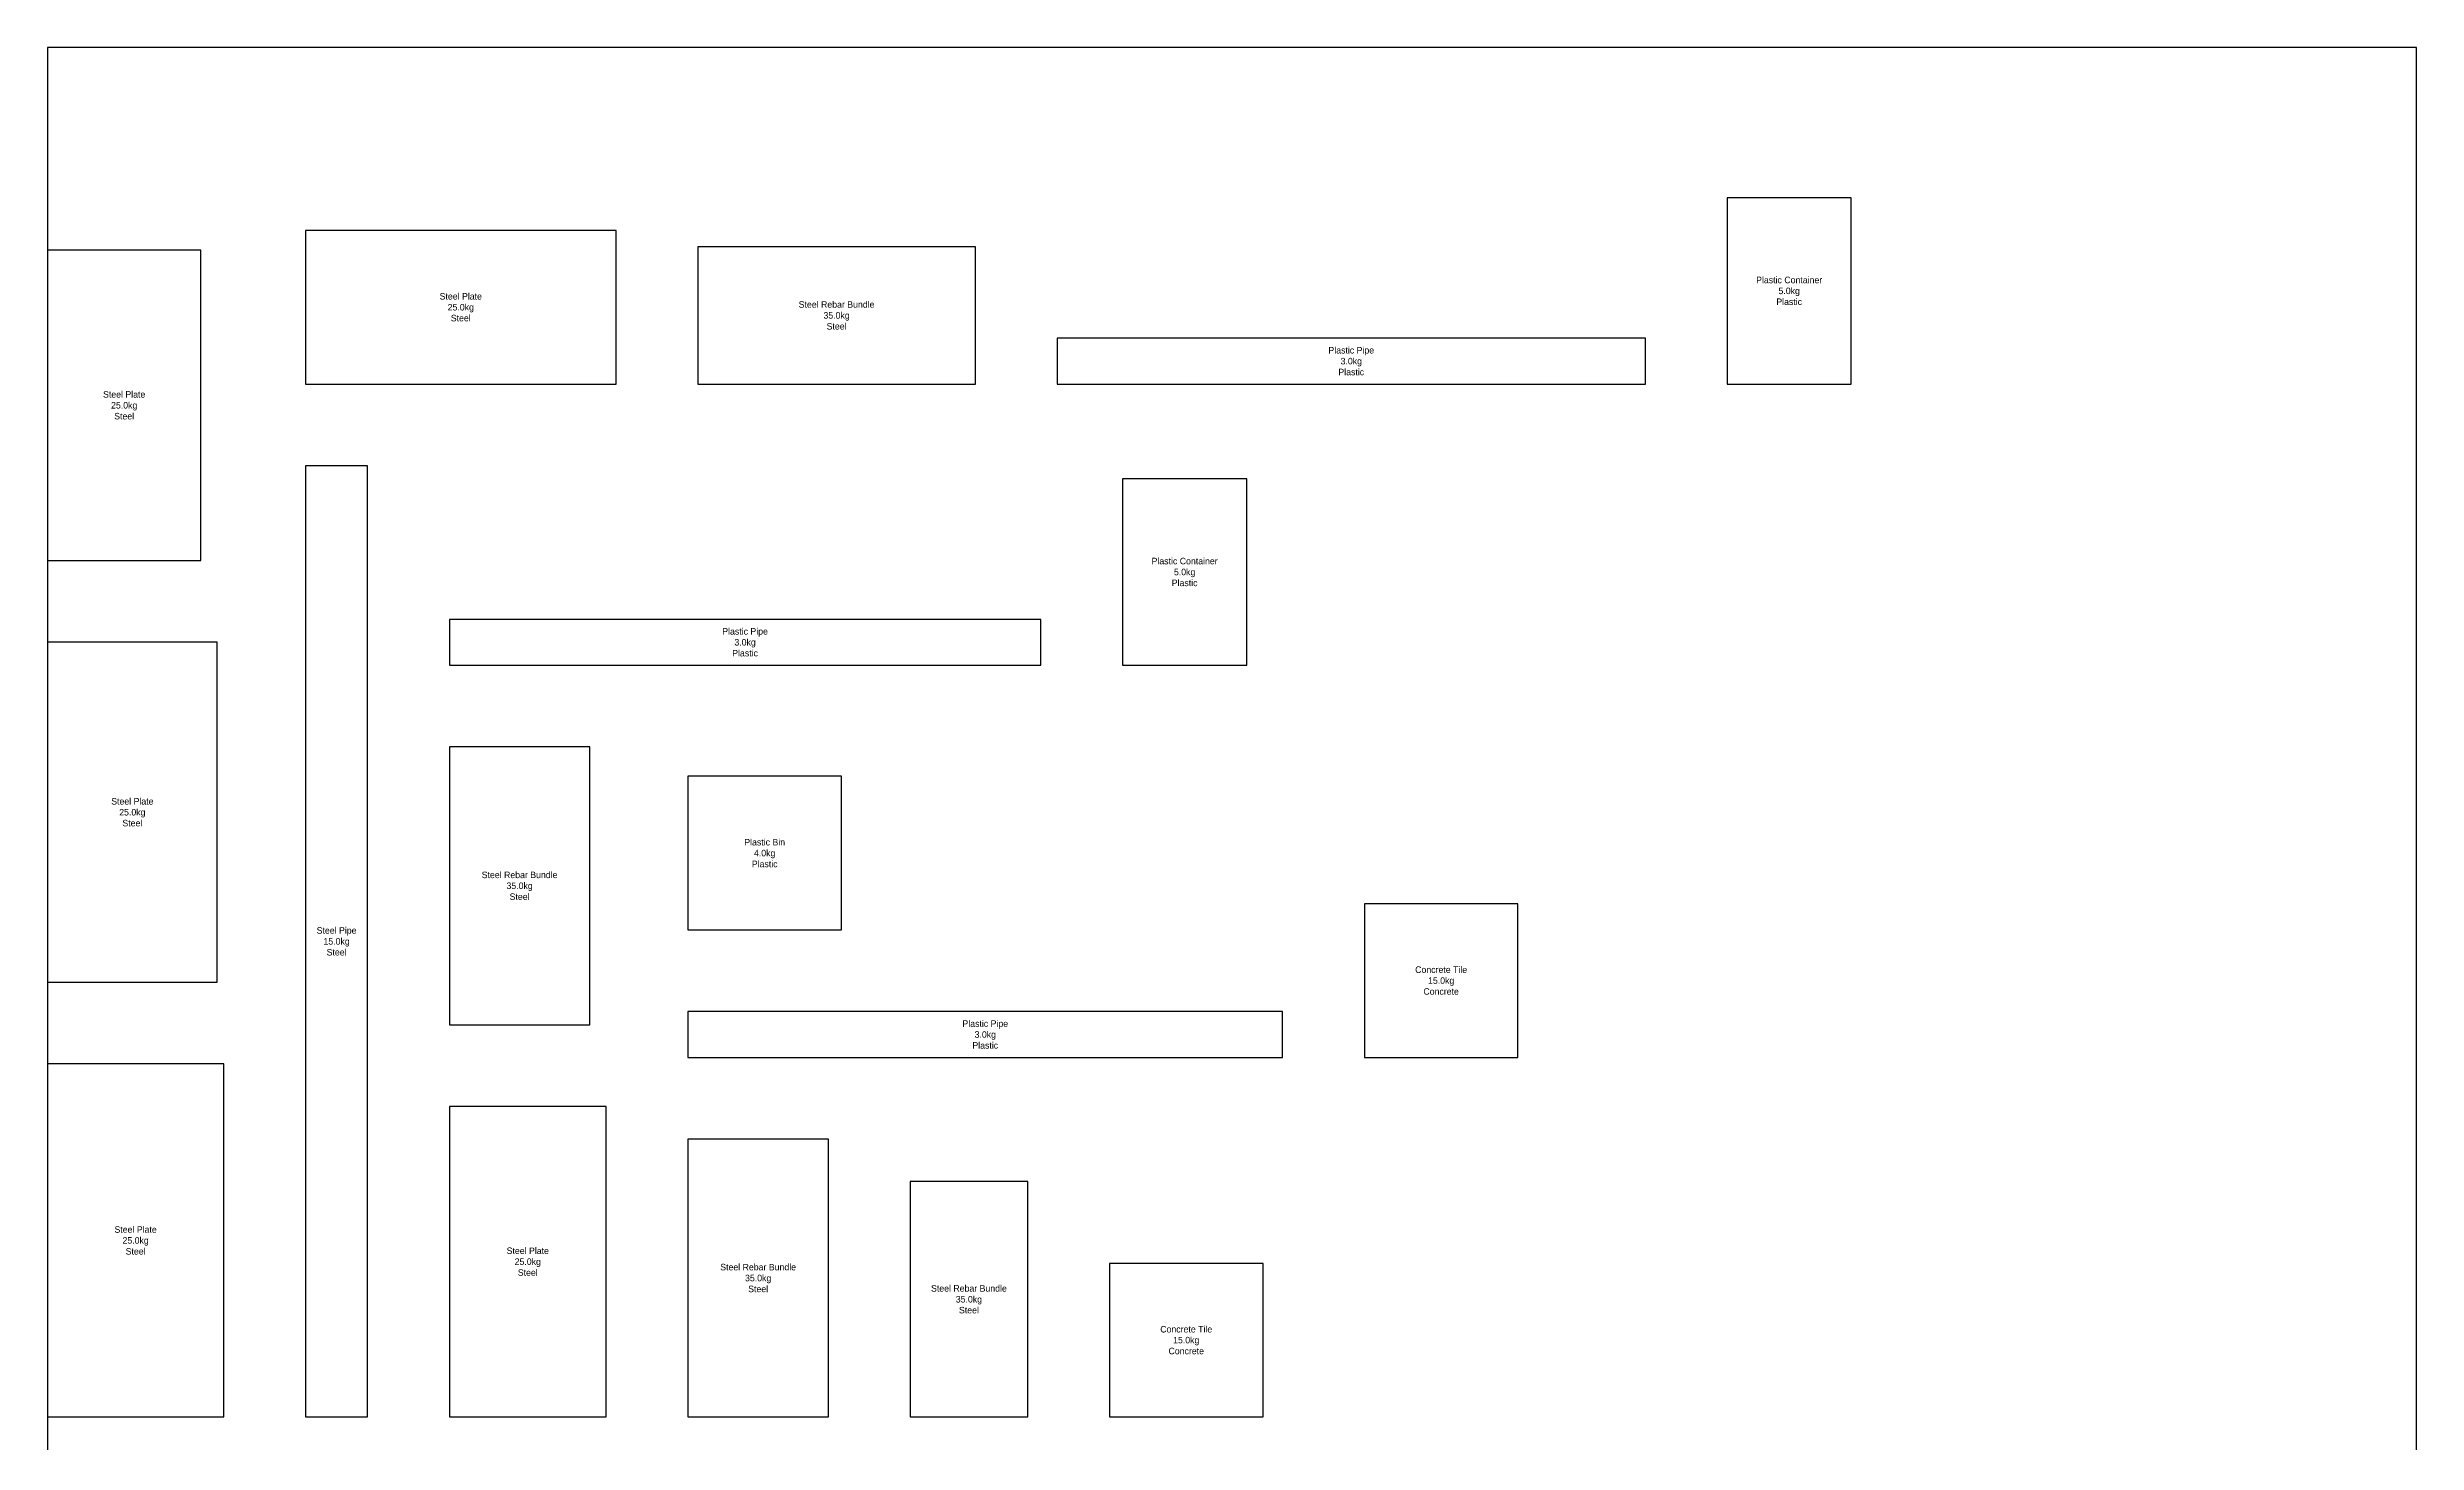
# Model space of a CAD drawing. Header units: metres. Extents: x 0 to 725, y 0 to 5950.
# Drawn here: x 0 to 725, y 5523 to 5950 of the extents above; entities that cross this region are included whole.
import ezdxf

# ---------------------------------------------------------------- set-up
doc = ezdxf.new("R2010")
doc.units = ezdxf.units.M

msp = doc.modelspace()

# ---------------------------------------------------------------- linework, layer by layer
for points in [[(0, 4500), (725, 4500), (725, 5950), (0, 5950), (0, 4500)], [(514, 5847), (552, 5847), (552, 5904), (514, 5904), (514, 5847)], [(0, 5793), (47, 5793), (47, 5888), (0, 5888), (0, 5793)], [(79, 5847), (174, 5847), (174, 5894), (79, 5894), (79, 5847)], [(199, 5847), (284, 5847), (284, 5889), (199, 5889), (199, 5847)], [(309, 5847), (489, 5847), (489, 5861), (309, 5861), (309, 5847)], [(79, 5531), (98, 5531), (98, 5822), (79, 5822), (79, 5531)], [(329, 5761), (367, 5761), (367, 5818), (329, 5818), (329, 5761)], [(123, 5761), (304, 5761), (304, 5775), (123, 5775), (123, 5761)], [(0, 5664), (52, 5664), (52, 5768), (0, 5768), (0, 5664)], [(123, 5651), (166, 5651), (166, 5736), (123, 5736), (123, 5651)], [(196, 5680), (243, 5680), (243, 5727), (196, 5727), (196, 5680)], [(403, 5641), (450, 5641), (450, 5688), (403, 5688), (403, 5641)], [(196, 5641), (378, 5641), (378, 5655), (196, 5655), (196, 5641)], [(0, 5531), (54, 5531), (54, 5639), (0, 5639), (0, 5531)], [(123, 5531), (171, 5531), (171, 5626), (123, 5626), (123, 5531)], [(196, 5531), (239, 5531), (239, 5616), (196, 5616), (196, 5531)], [(264, 5531), (300, 5531), (300, 5603), (264, 5603), (264, 5531)], [(325, 5531), (372, 5531), (372, 5578), (325, 5578), (325, 5531)]]:
    msp.add_lwpolyline(points, close=True)

# ---------------------------------------------------------------- texts
at = {"char_height": 2, "attachment_point": 5}
for s, insert in [('Plastic Container\\P5.0kg\\PPlastic', (533, 5875.5)), ('Steel Plate\\P25.0kg\\PSteel', (126.5, 5870.5)), ('Steel Rebar Bundle\\P35.0kg\\PSteel', (241.5, 5868)), ('Plastic Pipe\\P3.0kg\\PPlastic', (399, 5854)), ('Steel Plate\\P25.0kg\\PSteel', (23.5, 5840.5)), ('Plastic Container\\P5.0kg\\PPlastic', (348, 5789.5)), ('Plastic Pipe\\P3.0kg\\PPlastic', (213.5, 5768)), ('Steel Plate\\P25.0kg\\PSteel', (26, 5716)), ('Plastic Bin\\P4.0kg\\PPlastic', (219.5, 5703.5)), ('Steel Rebar Bundle\\P35.0kg\\PSteel', (144.5, 5693.5)), ('Steel Pipe\\P15.0kg\\PSteel', (88.5, 5676.5)), ('Concrete Tile\\P15.0kg\\PConcrete', (426.5, 5664.5)), ('Plastic Pipe\\P3.0kg\\PPlastic', (287, 5648)), ('Steel Plate\\P25.0kg\\PSteel', (27, 5585)), ('Steel Plate\\P25.0kg\\PSteel', (147, 5578.5)), ('Steel Rebar Bundle\\P35.0kg\\PSteel', (217.5, 5573.5)), ('Steel Rebar Bundle\\P35.0kg\\PSteel', (282, 5567)), ('Concrete Tile\\P15.0kg\\PConcrete', (348.5, 5554.5))]:
    msp.add_mtext(s, dxfattribs=dict(at, insert=insert))

doc.saveas('drawing.dxf')
